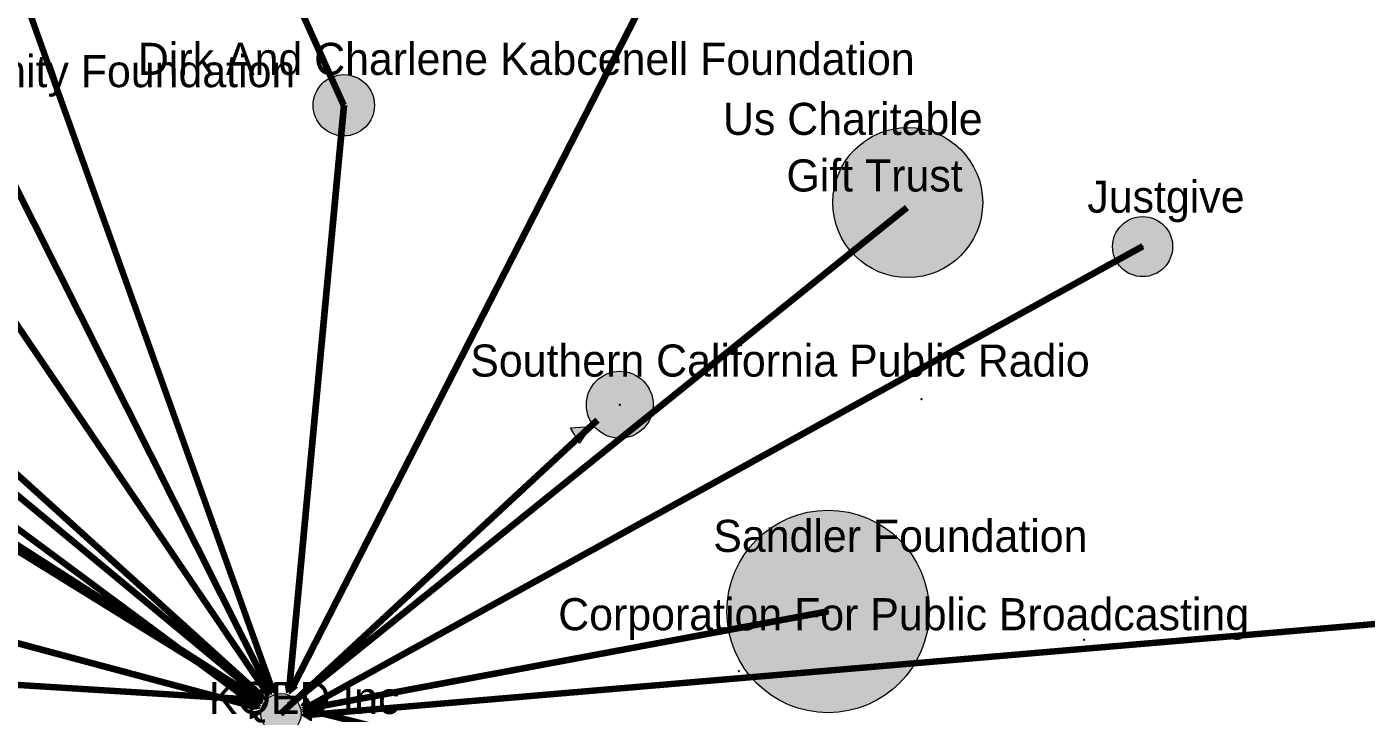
# Model space of a CAD drawing. Header units: millimetres. Extents: x -17.3 to 32.9, y -10.4 to 22.9.
# Drawn here: x 17.71 to 27.18, y 2.83 to 7.68 of the extents above; entities that cross this region are included whole.
import ezdxf

# ---------------------------------------------------------------- set-up
doc = ezdxf.new("R2010")
doc.units = ezdxf.units.MM
doc.header["$MEASUREMENT"] = 0
for name, color, linetype, true_color in [('links', 7, 'Continuous', 0x000000), ('node border', 7, 'Continuous', 0x000000), ('node centers', 7, 'Continuous', 0x000000), ('other_nodefills', 7, 'Continuous', 0x000000), ('SF_nodefills', 7, 'Continuous', 0x000000), ('text', 7, 'Continuous', 0x000000)]:
    doc.layers.add(name, color=color, linetype=linetype, true_color=true_color)

msp = doc.modelspace()

# ---------------------------------------------------------------- hatches: boundary and pattern name
at = {"layer": 'other_nodefills', "true_color": 0xb2b2b2}
for points in [[(20.166, 7.1241), (20.166, 7.1297), (20.1657, 7.1353), (20.1654, 7.1408), (20.1649, 7.1463), (20.1643, 7.1517), (20.1635, 7.1571), (20.1626, 7.1625), (20.1616, 7.1678), (20.1605, 7.173), (20.1592, 7.1783), (20.1578, 7.1834), (20.1563, 7.1885), (20.1546, 7.1936), (20.1529, 7.1986), (20.151, 7.2035), (20.149, 7.2084), (20.1469, 7.2133), (20.1446, 7.218), (20.1423, 7.2227), (20.1398, 7.2274), (20.1373, 7.2319), (20.1346, 7.2364), (20.1319, 7.2409), (20.129, 7.2452), (20.126, 7.2495), (20.1229, 7.2537), (20.1198, 7.2579), (20.1165, 7.2619), (20.1131, 7.2659), (20.1097, 7.2698), (20.1061, 7.2736), (20.1025, 7.2773), (20.0988, 7.2809), (20.095, 7.2845), (20.0911, 7.2879), (20.0871, 7.2913), (20.083, 7.2945), (20.0789, 7.2977), (20.0747, 7.3008), (20.0704, 7.3037), (20.066, 7.3066), (20.0616, 7.3094), (20.0571, 7.312), (20.0525, 7.3146), (20.0479, 7.317), (20.0432, 7.3194), (20.0384, 7.3216), (20.0336, 7.3237), (20.0287, 7.3257), (20.0237, 7.3276), (20.0187, 7.3294), (20.0137, 7.331), (20.0085, 7.3325), (20.0034, 7.3339), (19.9982, 7.3352), (19.9929, 7.3363), (19.9876, 7.3374), (19.9822, 7.3383), (19.9768, 7.339), (19.9714, 7.3396), (19.9659, 7.3401), (19.9604, 7.3405), (19.9548, 7.3407), (19.9492, 7.3407), (19.9436, 7.3407), (19.9381, 7.3405), (19.9325, 7.3401), (19.927, 7.3396), (19.9216, 7.339), (19.9162, 7.3383), (19.9108, 7.3374), (19.9055, 7.3363), (19.9002, 7.3352), (19.895, 7.3339), (19.8898, 7.3325), (19.8847, 7.331), (19.8796, 7.3294), (19.8746, 7.3276), (19.8696, 7.3257), (19.8648, 7.3237), (19.8599, 7.3216), (19.8551, 7.3194), (19.8504, 7.317), (19.8458, 7.3146), (19.8412, 7.312), (19.8367, 7.3094), (19.8323, 7.3066), (19.8279, 7.3037), (19.8236, 7.3008), (19.8194, 7.2977), (19.8153, 7.2945), (19.8112, 7.2913), (19.8073, 7.2879), (19.8034, 7.2845), (19.7996, 7.2809), (19.7959, 7.2773), (19.7922, 7.2736), (19.7887, 7.2698), (19.7852, 7.2659), (19.7819, 7.2619), (19.7786, 7.2579), (19.7754, 7.2537), (19.7724, 7.2495), (19.7694, 7.2452), (19.7665, 7.2409), (19.7638, 7.2364), (19.7611, 7.2319), (19.7586, 7.2274), (19.7561, 7.2227), (19.7538, 7.218), (19.7516, 7.2133), (19.7494, 7.2084), (19.7474, 7.2035), (19.7456, 7.1986), (19.7438, 7.1936), (19.7422, 7.1885), (19.7406, 7.1834), (19.7392, 7.1783), (19.738, 7.173), (19.7368, 7.1678), (19.7358, 7.1625), (19.7349, 7.1571), (19.7342, 7.1517), (19.7336, 7.1463), (19.7331, 7.1408), (19.7327, 7.1353), (19.7325, 7.1297), (19.7324, 7.1241), (19.7325, 7.1185), (19.7327, 7.113), (19.7331, 7.1074), (19.7336, 7.1019), (19.7342, 7.0965), (19.7349, 7.0911), (19.7358, 7.0857), (19.7368, 7.0804), (19.738, 7.0751), (19.7392, 7.0699), (19.7406, 7.0647), (19.7422, 7.0596), (19.7438, 7.0546), (19.7456, 7.0496), (19.7474, 7.0446), (19.7494, 7.0397), (19.7516, 7.0349), (19.7538, 7.0301), (19.7561, 7.0254), (19.7586, 7.0208), (19.7611, 7.0162), (19.7638, 7.0117), (19.7665, 7.0072), (19.7694, 7.0029), (19.7724, 6.9986), (19.7754, 6.9944), (19.7786, 6.9902), (19.7819, 6.9862), (19.7852, 6.9822), (19.7887, 6.9783), (19.7922, 6.9745), (19.7959, 6.9708), (19.7996, 6.9672), (19.8034, 6.9636), (19.8073, 6.9602), (19.8112, 6.9568), (19.8153, 6.9535), (19.8194, 6.9504), (19.8236, 6.9473), (19.8279, 6.9443), (19.8323, 6.9415), (19.8367, 6.9387), (19.8412, 6.936), (19.8458, 6.9335), (19.8504, 6.931), (19.8551, 6.9287), (19.8599, 6.9265), (19.8648, 6.9243), (19.8696, 6.9223), (19.8746, 6.9205), (19.8796, 6.9187), (19.8847, 6.9171), (19.8898, 6.9155), (19.895, 6.9141), (19.9002, 6.9129), (19.9055, 6.9117), (19.9108, 6.9107), (19.9162, 6.9098), (19.9216, 6.9091), (19.927, 6.9084), (19.9325, 6.908), (19.9381, 6.9076), (19.9436, 6.9074), (19.9492, 6.9073), (19.9548, 6.9074), (19.9604, 6.9076), (19.9659, 6.908), (19.9714, 6.9084), (19.9768, 6.9091), (19.9822, 6.9098), (19.9876, 6.9107), (19.9929, 6.9117), (19.9982, 6.9129), (20.0034, 6.9141), (20.0085, 6.9155), (20.0137, 6.9171), (20.0187, 6.9187), (20.0237, 6.9205), (20.0287, 6.9223), (20.0336, 6.9243), (20.0384, 6.9265), (20.0432, 6.9287), (20.0479, 6.931), (20.0525, 6.9335), (20.0571, 6.936), (20.0616, 6.9387), (20.066, 6.9415), (20.0704, 6.9443), (20.0747, 6.9473), (20.0789, 6.9504), (20.083, 6.9535), (20.0871, 6.9568), (20.0911, 6.9602), (20.095, 6.9636), (20.0988, 6.9672), (20.1025, 6.9708), (20.1061, 6.9745), (20.1097, 6.9783), (20.1131, 6.9822), (20.1165, 6.9862), (20.1198, 6.9902), (20.1229, 6.9944), (20.126, 6.9986), (20.129, 7.0029), (20.1319, 7.0072), (20.1346, 7.0117), (20.1373, 7.0162), (20.1398, 7.0208), (20.1423, 7.0254), (20.1446, 7.0301), (20.1469, 7.0349), (20.149, 7.0397), (20.151, 7.0446), (20.1529, 7.0496), (20.1546, 7.0546), (20.1563, 7.0596), (20.1578, 7.0647), (20.1592, 7.0699), (20.1605, 7.0751), (20.1616, 7.0804), (20.1626, 7.0857), (20.1635, 7.0911), (20.1643, 7.0965), (20.1649, 7.1019), (20.1654, 7.1074), (20.1657, 7.113), (20.166, 7.1185)], [(24.4673, 6.4367), (24.4671, 6.4503), (24.4666, 6.4639), (24.4658, 6.4774), (24.4646, 6.4908), (24.4631, 6.5041), (24.4612, 6.5174), (24.459, 6.5305), (24.4566, 6.5434), (24.4537, 6.5563), (24.4506, 6.5691), (24.4472, 6.5817), (24.4435, 6.5942), (24.4395, 6.6066), (24.4352, 6.6188), (24.4305, 6.6309), (24.4257, 6.6429), (24.4205, 6.6547), (24.415, 6.6664), (24.4093, 6.6779), (24.4033, 6.6892), (24.3971, 6.7004), (24.3906, 6.7114), (24.3838, 6.7222), (24.3768, 6.7329), (24.3695, 6.7434), (24.362, 6.7537), (24.3543, 6.7638), (24.3463, 6.7737), (24.3381, 6.7834), (24.3296, 6.7929), (24.3209, 6.8022), (24.3121, 6.8113), (24.303, 6.8202), (24.2937, 6.8288), (24.2841, 6.8373), (24.2744, 6.8455), (24.2645, 6.8535), (24.2544, 6.8612), (24.2441, 6.8687), (24.2336, 6.876), (24.223, 6.883), (24.2121, 6.8898), (24.2011, 6.8963), (24.1899, 6.9025), (24.1786, 6.9085), (24.1671, 6.9142), (24.1554, 6.9197), (24.1436, 6.9248), (24.1316, 6.9297), (24.1195, 6.9343), (24.1073, 6.9386), (24.0949, 6.9426), (24.0824, 6.9464), (24.0698, 6.9498), (24.057, 6.9529), (24.0441, 6.9557), (24.0312, 6.9582), (24.0181, 6.9603), (24.0048, 6.9622), (23.9915, 6.9637), (23.9781, 6.9649), (23.9646, 6.9658), (23.951, 6.9663), (23.9374, 6.9664), (23.9237, 6.9663), (23.9101, 6.9658), (23.8966, 6.9649), (23.8832, 6.9637), (23.8699, 6.9622), (23.8567, 6.9603), (23.8436, 6.9582), (23.8306, 6.9557), (23.8177, 6.9529), (23.8049, 6.9498), (23.7923, 6.9464), (23.7798, 6.9426), (23.7674, 6.9386), (23.7552, 6.9343), (23.743, 6.9297), (23.7311, 6.9248), (23.7193, 6.9197), (23.7076, 6.9142), (23.6961, 6.9085), (23.6847, 6.9025), (23.6736, 6.8963), (23.6625, 6.8898), (23.6517, 6.883), (23.641, 6.876), (23.6306, 6.8687), (23.6203, 6.8612), (23.6101, 6.8535), (23.6002, 6.8455), (23.5905, 6.8373), (23.581, 6.8288), (23.5717, 6.8202), (23.5626, 6.8113), (23.5537, 6.8022), (23.545, 6.7929), (23.5366, 6.7834), (23.5284, 6.7737), (23.5204, 6.7638), (23.5126, 6.7537), (23.5051, 6.7434), (23.4978, 6.7329), (23.4908, 6.7222), (23.484, 6.7114), (23.4775, 6.7004), (23.4713, 6.6892), (23.4653, 6.6779), (23.4596, 6.6664), (23.4541, 6.6547), (23.4489, 6.6429), (23.444, 6.6309), (23.4394, 6.6188), (23.4351, 6.6066), (23.4311, 6.5942), (23.4274, 6.5817), (23.424, 6.5691), (23.4208, 6.5563), (23.418, 6.5434), (23.4155, 6.5305), (23.4134, 6.5174), (23.4115, 6.5041), (23.41, 6.4908), (23.4088, 6.4774), (23.408, 6.4639), (23.4074, 6.4503), (23.4073, 6.4367), (23.4074, 6.423), (23.408, 6.4094), (23.4088, 6.3959), (23.41, 6.3825), (23.4115, 6.3691), (23.4134, 6.3559), (23.4155, 6.3428), (23.418, 6.3298), (23.4208, 6.3169), (23.424, 6.3042), (23.4274, 6.2915), (23.4311, 6.279), (23.4351, 6.2666), (23.4394, 6.2544), (23.444, 6.2423), (23.4489, 6.2303), (23.4541, 6.2185), (23.4596, 6.2069), (23.4653, 6.1953), (23.4713, 6.184), (23.4775, 6.1728), (23.484, 6.1618), (23.4908, 6.151), (23.4978, 6.1403), (23.5051, 6.1298), (23.5126, 6.1195), (23.5204, 6.1094), (23.5284, 6.0995), (23.5366, 6.0898), (23.545, 6.0803), (23.5537, 6.071), (23.5626, 6.0619), (23.5717, 6.053), (23.581, 6.0443), (23.5905, 6.0359), (23.6002, 6.0277), (23.6101, 6.0197), (23.6203, 6.012), (23.6306, 6.0044), (23.641, 5.9972), (23.6517, 5.9902), (23.6625, 5.9834), (23.6736, 5.9769), (23.6847, 5.9706), (23.6961, 5.9647), (23.7076, 5.9589), (23.7193, 5.9535), (23.7311, 5.9483), (23.743, 5.9435), (23.7552, 5.9389), (23.7674, 5.9345), (23.7798, 5.9305), (23.7923, 5.9268), (23.8049, 5.9234), (23.8177, 5.9203), (23.8306, 5.9175), (23.8436, 5.915), (23.8567, 5.9128), (23.8699, 5.911), (23.8832, 5.9094), (23.8966, 5.9083), (23.9101, 5.9074), (23.9237, 5.9069), (23.9374, 5.9067), (23.951, 5.9069), (23.9646, 5.9074), (23.9781, 5.9083), (23.9915, 5.9094), (24.0048, 5.911), (24.0181, 5.9128), (24.0312, 5.915), (24.0441, 5.9175), (24.057, 5.9203), (24.0698, 5.9234), (24.0824, 5.9268), (24.0949, 5.9305), (24.1073, 5.9345), (24.1195, 5.9389), (24.1316, 5.9435), (24.1436, 5.9483), (24.1554, 5.9535), (24.1671, 5.9589), (24.1786, 5.9647), (24.1899, 5.9706), (24.2011, 5.9769), (24.2121, 5.9834), (24.223, 5.9902), (24.2336, 5.9972), (24.2441, 6.0044), (24.2544, 6.012), (24.2645, 6.0197), (24.2744, 6.0277), (24.2841, 6.0359), (24.2937, 6.0443), (24.303, 6.053), (24.3121, 6.0619), (24.3209, 6.071), (24.3296, 6.0803), (24.3381, 6.0898), (24.3463, 6.0995), (24.3543, 6.1094), (24.362, 6.1195), (24.3695, 6.1298), (24.3768, 6.1403), (24.3838, 6.151), (24.3906, 6.1618), (24.3971, 6.1728), (24.4033, 6.184), (24.4093, 6.1953), (24.415, 6.2069), (24.4205, 6.2185), (24.4257, 6.2303), (24.4305, 6.2423), (24.4352, 6.2544), (24.4395, 6.2666), (24.4435, 6.279), (24.4472, 6.2915), (24.4506, 6.3042), (24.4537, 6.3169), (24.4566, 6.3298), (24.459, 6.3428), (24.4612, 6.3559), (24.4631, 6.3691), (24.4646, 6.3825), (24.4658, 6.3959), (24.4666, 6.4094), (24.4671, 6.423)], [(22.1378, 5.0077), (22.1377, 5.0138), (22.1375, 5.0199), (22.1371, 5.0259), (22.1366, 5.0319), (22.1359, 5.0379), (22.1351, 5.0438), (22.1341, 5.0497), (22.133, 5.0555), (22.1317, 5.0612), (22.1303, 5.0669), (22.1288, 5.0726), (22.1272, 5.0782), (22.1254, 5.0837), (22.1234, 5.0892), (22.1214, 5.0946), (22.1192, 5.0999), (22.1169, 5.1052), (22.1145, 5.1104), (22.1119, 5.1156), (22.1092, 5.1206), (22.1064, 5.1256), (22.1035, 5.1305), (22.1005, 5.1354), (22.0974, 5.1402), (22.0941, 5.1448), (22.0908, 5.1494), (22.0873, 5.154), (22.0837, 5.1584), (22.0801, 5.1627), (22.0763, 5.167), (22.0724, 5.1711), (22.0685, 5.1752), (22.0644, 5.1792), (22.0602, 5.183), (22.056, 5.1868), (22.0516, 5.1905), (22.0472, 5.194), (22.0427, 5.1975), (22.0381, 5.2009), (22.0334, 5.2041), (22.0286, 5.2072), (22.0238, 5.2103), (22.0189, 5.2132), (22.0139, 5.216), (22.0088, 5.2186), (22.0037, 5.2212), (21.9985, 5.2236), (21.9932, 5.2259), (21.9878, 5.2281), (21.9824, 5.2302), (21.977, 5.2321), (21.9714, 5.2339), (21.9658, 5.2356), (21.9602, 5.2371), (21.9545, 5.2385), (21.9487, 5.2397), (21.9429, 5.2408), (21.9371, 5.2418), (21.9312, 5.2426), (21.9252, 5.2433), (21.9192, 5.2438), (21.9132, 5.2442), (21.9071, 5.2445), (21.901, 5.2445), (21.8949, 5.2445), (21.8888, 5.2442), (21.8828, 5.2438), (21.8768, 5.2433), (21.8708, 5.2426), (21.8649, 5.2418), (21.8591, 5.2408), (21.8533, 5.2397), (21.8475, 5.2385), (21.8418, 5.2371), (21.8362, 5.2356), (21.8306, 5.2339), (21.8251, 5.2321), (21.8196, 5.2302), (21.8142, 5.2281), (21.8089, 5.2259), (21.8036, 5.2236), (21.7984, 5.2212), (21.7933, 5.2186), (21.7882, 5.216), (21.7832, 5.2132), (21.7783, 5.2103), (21.7734, 5.2072), (21.7687, 5.2041), (21.764, 5.2009), (21.7594, 5.1975), (21.7549, 5.194), (21.7505, 5.1905), (21.7461, 5.1868), (21.7419, 5.183), (21.7377, 5.1792), (21.7337, 5.1752), (21.7297, 5.1711), (21.7258, 5.167), (21.7221, 5.1627), (21.7184, 5.1584), (21.7148, 5.154), (21.7114, 5.1494), (21.708, 5.1448), (21.7048, 5.1402), (21.7017, 5.1354), (21.6986, 5.1305), (21.6957, 5.1256), (21.6929, 5.1206), (21.6903, 5.1156), (21.6877, 5.1104), (21.6853, 5.1052), (21.683, 5.0999), (21.6808, 5.0946), (21.6788, 5.0892), (21.6768, 5.0837), (21.675, 5.0782), (21.6734, 5.0726), (21.6718, 5.0669), (21.6705, 5.0612), (21.6692, 5.0555), (21.6681, 5.0497), (21.6671, 5.0438), (21.6663, 5.0379), (21.6656, 5.0319), (21.6651, 5.0259), (21.6647, 5.0199), (21.6645, 5.0138), (21.6644, 5.0077), (21.6645, 5.0016), (21.6647, 4.9955), (21.6651, 4.9895), (21.6656, 4.9835), (21.6663, 4.9776), (21.6671, 4.9717), (21.6681, 4.9658), (21.6692, 4.96), (21.6705, 4.9543), (21.6718, 4.9486), (21.6734, 4.9429), (21.675, 4.9373), (21.6768, 4.9318), (21.6788, 4.9263), (21.6808, 4.9209), (21.683, 4.9156), (21.6853, 4.9103), (21.6877, 4.9051), (21.6903, 4.9), (21.6929, 4.8949), (21.6957, 4.89), (21.6986, 4.885), (21.7017, 4.8802), (21.7048, 4.8754), (21.708, 4.8708), (21.7114, 4.8662), (21.7148, 4.8617), (21.7184, 4.8573), (21.7221, 4.8529), (21.7258, 4.8487), (21.7297, 4.8445), (21.7337, 4.8405), (21.7377, 4.8365), (21.7419, 4.8327), (21.7461, 4.8289), (21.7505, 4.8252), (21.7549, 4.8217), (21.7594, 4.8182), (21.764, 4.8149), (21.7687, 4.8116), (21.7734, 4.8085), (21.7783, 4.8055), (21.7832, 4.8026), (21.7882, 4.7998), (21.7933, 4.7971), (21.7984, 4.7946), (21.8036, 4.7922), (21.8089, 4.7899), (21.8142, 4.7877), (21.8196, 4.7856), (21.8251, 4.7837), (21.8306, 4.7819), (21.8362, 4.7803), (21.8418, 4.7787), (21.8475, 4.7774), (21.8533, 4.7761), (21.8591, 4.775), (21.8649, 4.774), (21.8708, 4.7732), (21.8768, 4.7725), (21.8828, 4.772), (21.8888, 4.7716), (21.8949, 4.7714), (21.901, 4.7713), (21.9071, 4.7714), (21.9132, 4.7716), (21.9192, 4.772), (21.9252, 4.7725), (21.9312, 4.7732), (21.9371, 4.774), (21.9429, 4.775), (21.9487, 4.7761), (21.9545, 4.7774), (21.9602, 4.7787), (21.9658, 4.7803), (21.9714, 4.7819), (21.977, 4.7837), (21.9824, 4.7856), (21.9878, 4.7877), (21.9932, 4.7899), (21.9985, 4.7922), (22.0037, 4.7946), (22.0088, 4.7971), (22.0139, 4.7998), (22.0189, 4.8026), (22.0238, 4.8055), (22.0286, 4.8085), (22.0334, 4.8116), (22.0381, 4.8149), (22.0427, 4.8182), (22.0472, 4.8217), (22.0516, 4.8252), (22.056, 4.8289), (22.0602, 4.8327), (22.0644, 4.8365), (22.0685, 4.8405), (22.0724, 4.8445), (22.0763, 4.8487), (22.0801, 4.8529), (22.0837, 4.8573), (22.0873, 4.8617), (22.0908, 4.8662), (22.0941, 4.8708), (22.0974, 4.8754), (22.1005, 4.8802), (22.1035, 4.885), (22.1064, 4.89), (22.1092, 4.8949), (22.1119, 4.9), (22.1145, 4.9051), (22.1169, 4.9103), (22.1192, 4.9156), (22.1214, 4.9209), (22.1234, 4.9263), (22.1254, 4.9318), (22.1272, 4.9373), (22.1288, 4.9429), (22.1303, 4.9486), (22.1317, 4.9543), (22.133, 4.96), (22.1341, 4.9658), (22.1351, 4.9717), (22.1359, 4.9776), (22.1366, 4.9835), (22.1371, 4.9895), (22.1375, 4.9955), (22.1377, 5.0016)]]:
    msp.add_hatch(color=253, dxfattribs=at).paths.add_polyline_path(points, flags=0)
at = {"layer": 'other_nodefills', "true_color": 0xb2b2b2, "extrusion": (0, 0, -1)}
for points in [[(-21.6929, 4.8539), (-21.6162, 4.7357), (-21.5524, 4.8442)], [(-19.436, 2.9618), (-19.3795, 3.0038), (-19.4357, 3.0322)], [(-19.4532, 2.9691), (-19.4023, 3.0178), (-19.4616, 3.039)], [(-19.5474, 2.9721), (-19.5349, 3.0414), (-19.5953, 3.0238)], [(-19.5658, 2.9654), (-19.562, 3.0357), (-19.6197, 3.0107)], [(-19.369, 2.8954), (-19.2986, 2.8963), (-19.3275, 2.9522)], [(-19.3748, 2.9056), (-19.3047, 2.9119), (-19.3378, 2.9655)], [(-19.376, 2.9075), (-19.306, 2.9149), (-19.3399, 2.968)], [(-19.387, 2.9227), (-19.3184, 2.9386), (-19.3585, 2.9871)], [(-19.3914, 2.9278), (-19.3236, 2.9467), (-19.3659, 2.9934)], [(-19.4189, 2.9517), (-19.3574, 2.986), (-19.4095, 3.0215)], [(-19.357, 2.8647), (-19.2882, 2.8506), (-19.3044, 2.9114)], [(-19.3519, 2.8225), (-19.2896, 2.7899), (-19.2884, 2.8528)], [(-19.362, 2.8797), (-19.2919, 2.8728), (-19.3143, 2.9315)], [(-19.6468, 2.8821), (-19.6935, 2.9348), (-19.7169, 2.8764)], [(-19.6521, 2.8665), (-19.7042, 2.9138), (-19.7213, 2.8532)], [(-19.6551, 2.8532), (-19.7112, 2.8958), (-19.7228, 2.834)], [(-19.6571, 2.8393), (-19.7169, 2.8766), (-19.7227, 2.8138)], [(-19.6577, 2.8197), (-19.7217, 2.8488), (-19.7195, 2.7859)], [(-19.6573, 2.8124), (-19.7226, 2.8385), (-19.7174, 2.7757)]]:
    msp.add_hatch(color=253, dxfattribs=at).paths.add_polyline_path(points, flags=0)
at = {"layer": 'SF_nodefills', "true_color": 0xff8b00}
for points in [[(25.8106, 6.1253), (25.8105, 6.1308), (25.8103, 6.1362), (25.81, 6.1416), (25.8095, 6.147), (25.8089, 6.1524), (25.8081, 6.1577), (25.8073, 6.1629), (25.8063, 6.1681), (25.8052, 6.1733), (25.8039, 6.1784), (25.8025, 6.1835), (25.801, 6.1885), (25.7994, 6.1935), (25.7977, 6.1984), (25.7959, 6.2033), (25.7939, 6.208), (25.7918, 6.2128), (25.7897, 6.2175), (25.7874, 6.2221), (25.785, 6.2266), (25.7825, 6.2311), (25.7798, 6.2355), (25.7771, 6.2399), (25.7743, 6.2442), (25.7714, 6.2484), (25.7684, 6.2525), (25.7653, 6.2565), (25.7621, 6.2605), (25.7588, 6.2644), (25.7554, 6.2682), (25.752, 6.272), (25.7484, 6.2756), (25.7447, 6.2792), (25.741, 6.2826), (25.7372, 6.286), (25.7333, 6.2893), (25.7293, 6.2925), (25.7253, 6.2956), (25.7212, 6.2986), (25.717, 6.3016), (25.7127, 6.3044), (25.7083, 6.3071), (25.7039, 6.3097), (25.6994, 6.3122), (25.6949, 6.3146), (25.6903, 6.3169), (25.6856, 6.3191), (25.6809, 6.3211), (25.6761, 6.3231), (25.6712, 6.3249), (25.6663, 6.3267), (25.6614, 6.3283), (25.6563, 6.3298), (25.6513, 6.3311), (25.6462, 6.3324), (25.641, 6.3335), (25.6358, 6.3345), (25.6305, 6.3354), (25.6252, 6.3361), (25.6199, 6.3367), (25.6145, 6.3372), (25.6091, 6.3375), (25.6037, 6.3378), (25.5982, 6.3378), (25.5927, 6.3378), (25.5873, 6.3375), (25.5819, 6.3372), (25.5765, 6.3367), (25.5712, 6.3361), (25.5659, 6.3354), (25.5606, 6.3345), (25.5554, 6.3335), (25.5503, 6.3324), (25.5452, 6.3311), (25.5401, 6.3298), (25.5351, 6.3283), (25.5301, 6.3267), (25.5252, 6.3249), (25.5204, 6.3231), (25.5156, 6.3211), (25.5109, 6.3191), (25.5062, 6.3169), (25.5016, 6.3146), (25.497, 6.3122), (25.4926, 6.3097), (25.4881, 6.3071), (25.4838, 6.3044), (25.4795, 6.3016), (25.4753, 6.2986), (25.4712, 6.2956), (25.4672, 6.2925), (25.4632, 6.2893), (25.4593, 6.286), (25.4555, 6.2826), (25.4518, 6.2792), (25.4481, 6.2756), (25.4446, 6.272), (25.4411, 6.2682), (25.4377, 6.2644), (25.4344, 6.2605), (25.4312, 6.2565), (25.4281, 6.2525), (25.4251, 6.2484), (25.4222, 6.2442), (25.4194, 6.2399), (25.4167, 6.2355), (25.4141, 6.2311), (25.4116, 6.2266), (25.4092, 6.2221), (25.4069, 6.2175), (25.4047, 6.2128), (25.4026, 6.208), (25.4007, 6.2033), (25.3988, 6.1984), (25.3971, 6.1935), (25.3955, 6.1885), (25.394, 6.1835), (25.3926, 6.1784), (25.3914, 6.1733), (25.3903, 6.1681), (25.3893, 6.1629), (25.3884, 6.1577), (25.3877, 6.1524), (25.387, 6.147), (25.3866, 6.1416), (25.3862, 6.1362), (25.386, 6.1308), (25.3859, 6.1253), (25.386, 6.1198), (25.3862, 6.1144), (25.3866, 6.109), (25.387, 6.1036), (25.3877, 6.0983), (25.3884, 6.093), (25.3893, 6.0877), (25.3903, 6.0825), (25.3914, 6.0774), (25.3926, 6.0723), (25.394, 6.0672), (25.3955, 6.0622), (25.3971, 6.0573), (25.3988, 6.0524), (25.4007, 6.0475), (25.4026, 6.0428), (25.4047, 6.038), (25.4069, 6.0334), (25.4092, 6.0288), (25.4116, 6.0242), (25.4141, 6.0197), (25.4167, 6.0153), (25.4194, 6.011), (25.4222, 6.0067), (25.4251, 6.0025), (25.4281, 5.9984), (25.4312, 5.9944), (25.4344, 5.9904), (25.4377, 5.9865), (25.4411, 5.9827), (25.4446, 5.979), (25.4481, 5.9753), (25.4518, 5.9718), (25.4555, 5.9683), (25.4593, 5.9649), (25.4632, 5.9616), (25.4672, 5.9584), (25.4712, 5.9553), (25.4753, 5.9523), (25.4795, 5.9494), (25.4838, 5.9466), (25.4881, 5.9439), (25.4926, 5.9413), (25.497, 5.9388), (25.5016, 5.9364), (25.5062, 5.9341), (25.5109, 5.9319), (25.5156, 5.9299), (25.5204, 5.9279), (25.5252, 5.9261), (25.5301, 5.9243), (25.5351, 5.9227), (25.5401, 5.9212), (25.5452, 5.9199), (25.5503, 5.9186), (25.5554, 5.9175), (25.5606, 5.9165), (25.5659, 5.9156), (25.5712, 5.9149), (25.5765, 5.9143), (25.5819, 5.9138), (25.5873, 5.9135), (25.5927, 5.9133), (25.5982, 5.9132), (25.6037, 5.9133), (25.6091, 5.9135), (25.6145, 5.9138), (25.6199, 5.9143), (25.6252, 5.9149), (25.6305, 5.9156), (25.6358, 5.9165), (25.641, 5.9175), (25.6462, 5.9186), (25.6513, 5.9199), (25.6563, 5.9212), (25.6614, 5.9227), (25.6663, 5.9243), (25.6712, 5.9261), (25.6761, 5.9279), (25.6809, 5.9299), (25.6856, 5.9319), (25.6903, 5.9341), (25.6949, 5.9364), (25.6994, 5.9388), (25.7039, 5.9413), (25.7083, 5.9439), (25.7127, 5.9466), (25.717, 5.9494), (25.7212, 5.9523), (25.7253, 5.9553), (25.7293, 5.9584), (25.7333, 5.9616), (25.7372, 5.9649), (25.741, 5.9683), (25.7447, 5.9718), (25.7484, 5.9753), (25.752, 5.979), (25.7554, 5.9827), (25.7588, 5.9865), (25.7621, 5.9904), (25.7653, 5.9944), (25.7684, 5.9984), (25.7714, 6.0025), (25.7743, 6.0067), (25.7771, 6.011), (25.7798, 6.0153), (25.7825, 6.0197), (25.785, 6.0242), (25.7874, 6.0288), (25.7897, 6.0334), (25.7918, 6.038), (25.7939, 6.0428), (25.7959, 6.0475), (25.7977, 6.0524), (25.7994, 6.0573), (25.801, 6.0622), (25.8025, 6.0672), (25.8039, 6.0723), (25.8052, 6.0774), (25.8063, 6.0825), (25.8073, 6.0877), (25.8081, 6.093), (25.8089, 6.0983), (25.8095, 6.1036), (25.81, 6.109), (25.8103, 6.1144), (25.8105, 6.1198)], [(24.0891, 3.5478), (24.0888, 3.5663), (24.0881, 3.5847), (24.087, 3.6029), (24.0854, 3.621), (24.0833, 3.639), (24.0808, 3.6568), (24.0779, 3.6745), (24.0745, 3.6921), (24.0707, 3.7094), (24.0665, 3.7267), (24.0619, 3.7437), (24.0569, 3.7606), (24.0515, 3.7774), (24.0456, 3.7939), (24.0394, 3.8102), (24.0328, 3.8264), (24.0259, 3.8423), (24.0185, 3.8581), (24.0108, 3.8736), (24.0027, 3.8889), (23.9943, 3.904), (23.9855, 3.9189), (23.9763, 3.9335), (23.9669, 3.9479), (23.9571, 3.9621), (23.9469, 3.976), (23.9365, 3.9896), (23.9257, 4.003), (23.9146, 4.0161), (23.9032, 4.029), (23.8915, 4.0416), (23.8795, 4.0538), (23.8672, 4.0658), (23.8546, 4.0775), (23.8418, 4.0889), (23.8287, 4.1), (23.8153, 4.1108), (23.8016, 4.1213), (23.7877, 4.1314), (23.7736, 4.1412), (23.7592, 4.1507), (23.7446, 4.1598), (23.7297, 4.1686), (23.7146, 4.177), (23.6993, 4.1851), (23.6837, 4.1928), (23.668, 4.2002), (23.652, 4.2072), (23.6359, 4.2138), (23.6195, 4.22), (23.603, 4.2258), (23.5863, 4.2312), (23.5694, 4.2363), (23.5523, 4.2409), (23.5351, 4.2451), (23.5177, 4.2489), (23.5002, 4.2522), (23.4825, 4.2552), (23.4646, 4.2577), (23.4467, 4.2597), (23.4285, 4.2613), (23.4103, 4.2625), (23.392, 4.2632), (23.3735, 4.2634), (23.355, 4.2632), (23.3367, 4.2625), (23.3184, 4.2613), (23.3003, 4.2597), (23.2823, 4.2577), (23.2645, 4.2552), (23.2468, 4.2522), (23.2293, 4.2489), (23.2119, 4.2451), (23.1947, 4.2409), (23.1776, 4.2363), (23.1607, 4.2312), (23.144, 4.2258), (23.1275, 4.22), (23.1111, 4.2138), (23.095, 4.2072), (23.079, 4.2002), (23.0633, 4.1928), (23.0477, 4.1851), (23.0324, 4.177), (23.0173, 4.1686), (23.0025, 4.1598), (22.9878, 4.1507), (22.9734, 4.1412), (22.9593, 4.1314), (22.9454, 4.1213), (22.9317, 4.1108), (22.9183, 4.1), (22.9052, 4.0889), (22.8924, 4.0775), (22.8798, 4.0658), (22.8675, 4.0538), (22.8555, 4.0416), (22.8438, 4.029), (22.8325, 4.0161), (22.8214, 4.003), (22.8106, 3.9896), (22.8001, 3.976), (22.79, 3.9621), (22.7802, 3.9479), (22.7707, 3.9335), (22.7616, 3.9189), (22.7528, 3.904), (22.7443, 3.8889), (22.7363, 3.8736), (22.7285, 3.8581), (22.7212, 3.8423), (22.7142, 3.8264), (22.7076, 3.8102), (22.7014, 3.7939), (22.6956, 3.7774), (22.6902, 3.7606), (22.6851, 3.7437), (22.6805, 3.7267), (22.6763, 3.7094), (22.6725, 3.6921), (22.6692, 3.6745), (22.6662, 3.6568), (22.6637, 3.639), (22.6617, 3.621), (22.6601, 3.6029), (22.6589, 3.5847), (22.6582, 3.5663), (22.658, 3.5478), (22.6582, 3.5294), (22.6589, 3.511), (22.6601, 3.4928), (22.6617, 3.4747), (22.6637, 3.4567), (22.6662, 3.4388), (22.6692, 3.4211), (22.6725, 3.4036), (22.6763, 3.3862), (22.6805, 3.369), (22.6851, 3.3519), (22.6902, 3.335), (22.6956, 3.3183), (22.7014, 3.3018), (22.7076, 3.2854), (22.7142, 3.2693), (22.7212, 3.2533), (22.7285, 3.2376), (22.7363, 3.222), (22.7443, 3.2067), (22.7528, 3.1916), (22.7616, 3.1767), (22.7707, 3.1621), (22.7802, 3.1477), (22.79, 3.1336), (22.8001, 3.1197), (22.8106, 3.106), (22.8214, 3.0926), (22.8325, 3.0795), (22.8438, 3.0667), (22.8555, 3.0541), (22.8675, 3.0418), (22.8798, 3.0298), (22.8924, 3.0181), (22.9052, 3.0067), (22.9183, 2.9956), (22.9317, 2.9849), (22.9454, 2.9744), (22.9593, 2.9643), (22.9734, 2.9544), (22.9878, 2.945), (23.0025, 2.9358), (23.0173, 2.927), (23.0324, 2.9186), (23.0477, 2.9105), (23.0633, 2.9028), (23.079, 2.8955), (23.095, 2.8885), (23.1111, 2.8819), (23.1275, 2.8757), (23.144, 2.8698), (23.1607, 2.8644), (23.1776, 2.8594), (23.1947, 2.8548), (23.2119, 2.8506), (23.2293, 2.8468), (23.2468, 2.8434), (23.2645, 2.8405), (23.2823, 2.838), (23.3003, 2.8359), (23.3184, 2.8343), (23.3367, 2.8332), (23.355, 2.8325), (23.3735, 2.8322), (23.392, 2.8325), (23.4103, 2.8332), (23.4285, 2.8343), (23.4467, 2.8359), (23.4646, 2.838), (23.4825, 2.8405), (23.5002, 2.8434), (23.5177, 2.8468), (23.5351, 2.8506), (23.5523, 2.8548), (23.5694, 2.8594), (23.5863, 2.8644), (23.603, 2.8698), (23.6195, 2.8757), (23.6359, 2.8819), (23.652, 2.8885), (23.668, 2.8955), (23.6837, 2.9028), (23.6993, 2.9105), (23.7146, 2.9186), (23.7297, 2.927), (23.7446, 2.9358), (23.7592, 2.945), (23.7736, 2.9544), (23.7877, 2.9643), (23.8016, 2.9744), (23.8153, 2.9849), (23.8287, 2.9956), (23.8418, 3.0067), (23.8546, 3.0181), (23.8672, 3.0298), (23.8795, 3.0418), (23.8915, 3.0541), (23.9032, 3.0667), (23.9146, 3.0795), (23.9257, 3.0926), (23.9365, 3.106), (23.9469, 3.1197), (23.9571, 3.1336), (23.9669, 3.1477), (23.9763, 3.1621), (23.9855, 3.1767), (23.9943, 3.1916), (24.0027, 3.2067), (24.0108, 3.222), (24.0185, 3.2376), (24.0259, 3.2533), (24.0328, 3.2693), (24.0394, 3.2854), (24.0456, 3.3018), (24.0515, 3.3183), (24.0569, 3.335), (24.0619, 3.3519), (24.0665, 3.369), (24.0707, 3.3862), (24.0745, 3.4036), (24.0779, 3.4211), (24.0808, 3.4388), (24.0833, 3.4567), (24.0854, 3.4747), (24.087, 3.4928), (24.0881, 3.511), (24.0888, 3.5294)], [(19.6473, 2.8252), (19.6472, 2.8289), (19.6471, 2.8326), (19.6469, 2.8362), (19.6465, 2.8398), (19.6461, 2.8434), (19.6456, 2.8469), (19.6451, 2.8504), (19.6444, 2.8539), (19.6436, 2.8574), (19.6428, 2.8608), (19.6419, 2.8642), (19.6409, 2.8676), (19.6398, 2.8709), (19.6386, 2.8742), (19.6374, 2.8774), (19.6361, 2.8807), (19.6347, 2.8838), (19.6332, 2.887), (19.6317, 2.8901), (19.6301, 2.8931), (19.6284, 2.8961), (19.6267, 2.8991), (19.6249, 2.902), (19.623, 2.9048), (19.621, 2.9077), (19.619, 2.9104), (19.6169, 2.9131), (19.6148, 2.9158), (19.6126, 2.9184), (19.6103, 2.921), (19.608, 2.9235), (19.6056, 2.9259), (19.6031, 2.9283), (19.6006, 2.9306), (19.5981, 2.9329), (19.5955, 2.9351), (19.5928, 2.9373), (19.5901, 2.9393), (19.5873, 2.9414), (19.5845, 2.9433), (19.5816, 2.9452), (19.5787, 2.947), (19.5758, 2.9488), (19.5728, 2.9504), (19.5697, 2.952), (19.5666, 2.9536), (19.5635, 2.955), (19.5603, 2.9564), (19.5571, 2.9577), (19.5538, 2.959), (19.5505, 2.9601), (19.5472, 2.9612), (19.5438, 2.9622), (19.5405, 2.9631), (19.537, 2.964), (19.5336, 2.9647), (19.5301, 2.9654), (19.5265, 2.966), (19.523, 2.9665), (19.5194, 2.9669), (19.5158, 2.9672), (19.5122, 2.9674), (19.5085, 2.9676), (19.5048, 2.9676), (19.5012, 2.9676), (19.4975, 2.9674), (19.4939, 2.9672), (19.4903, 2.9669), (19.4867, 2.9665), (19.4831, 2.966), (19.4796, 2.9654), (19.4761, 2.9647), (19.4727, 2.964), (19.4693, 2.9631), (19.4659, 2.9622), (19.4625, 2.9612), (19.4592, 2.9601), (19.4559, 2.959), (19.4526, 2.9577), (19.4494, 2.9564), (19.4462, 2.955), (19.4431, 2.9536), (19.44, 2.952), (19.437, 2.9504), (19.434, 2.9488), (19.431, 2.947), (19.4281, 2.9452), (19.4252, 2.9433), (19.4224, 2.9414), (19.4196, 2.9393), (19.4169, 2.9373), (19.4143, 2.9351), (19.4116, 2.9329), (19.4091, 2.9306), (19.4066, 2.9283), (19.4041, 2.9259), (19.4018, 2.9235), (19.3994, 2.921), (19.3972, 2.9184), (19.3949, 2.9158), (19.3928, 2.9131), (19.3907, 2.9104), (19.3887, 2.9077), (19.3867, 2.9048), (19.3849, 2.902), (19.383, 2.8991), (19.3813, 2.8961), (19.3796, 2.8931), (19.378, 2.8901), (19.3765, 2.887), (19.375, 2.8838), (19.3736, 2.8807), (19.3723, 2.8774), (19.3711, 2.8742), (19.3699, 2.8709), (19.3688, 2.8676), (19.3678, 2.8642), (19.3669, 2.8608), (19.3661, 2.8574), (19.3653, 2.8539), (19.3646, 2.8504), (19.3641, 2.8469), (19.3636, 2.8434), (19.3631, 2.8398), (19.3628, 2.8362), (19.3626, 2.8326), (19.3625, 2.8289), (19.3624, 2.8252), (19.3625, 2.8216), (19.3626, 2.8179), (19.3628, 2.8143), (19.3631, 2.8107), (19.3636, 2.8071), (19.3641, 2.8036), (19.3646, 2.8), (19.3653, 2.7965), (19.3661, 2.7931), (19.3669, 2.7896), (19.3678, 2.7862), (19.3688, 2.7829), (19.3699, 2.7796), (19.3711, 2.7763), (19.3723, 2.773), (19.3736, 2.7698), (19.375, 2.7666), (19.3765, 2.7635), (19.378, 2.7604), (19.3796, 2.7573), (19.3813, 2.7543), (19.383, 2.7514), (19.3849, 2.7485), (19.3867, 2.7456), (19.3887, 2.7428), (19.3907, 2.74), (19.3928, 2.7373), (19.3949, 2.7346), (19.3972, 2.732), (19.3994, 2.7295), (19.4018, 2.727), (19.4041, 2.7245), (19.4066, 2.7221), (19.4091, 2.7198), (19.4116, 2.7175), (19.4143, 2.7153), (19.4169, 2.7132), (19.4196, 2.7111), (19.4224, 2.7091), (19.4252, 2.7071), (19.4281, 2.7053), (19.431, 2.7034), (19.434, 2.7017), (19.437, 2.7), (19.44, 2.6984), (19.4431, 2.6969), (19.4462, 2.6954), (19.4494, 2.694), (19.4526, 2.6927), (19.4559, 2.6915), (19.4592, 2.6903), (19.4625, 2.6892), (19.4659, 2.6882), (19.4693, 2.6873), (19.4727, 2.6865), (19.4761, 2.6857), (19.4796, 2.6851), (19.4831, 2.6845), (19.4867, 2.684), (19.4903, 2.6836), (19.4939, 2.6832), (19.4975, 2.683), (19.5012, 2.6829), (19.5048, 2.6828), (19.5085, 2.6829), (19.5122, 2.683), (19.5158, 2.6832), (19.5194, 2.6836), (19.523, 2.684), (19.5265, 2.6845), (19.5301, 2.6851), (19.5336, 2.6857), (19.537, 2.6865), (19.5405, 2.6873), (19.5438, 2.6882), (19.5472, 2.6892), (19.5505, 2.6903), (19.5538, 2.6915), (19.5571, 2.6927), (19.5603, 2.694), (19.5635, 2.6954), (19.5666, 2.6969), (19.5697, 2.6984), (19.5728, 2.7), (19.5758, 2.7017), (19.5787, 2.7034), (19.5816, 2.7053), (19.5845, 2.7071), (19.5873, 2.7091), (19.5901, 2.7111), (19.5928, 2.7132), (19.5955, 2.7153), (19.5981, 2.7175), (19.6006, 2.7198), (19.6031, 2.7221), (19.6056, 2.7245), (19.608, 2.727), (19.6103, 2.7295), (19.6126, 2.732), (19.6148, 2.7346), (19.6169, 2.7373), (19.619, 2.74), (19.621, 2.7428), (19.623, 2.7456), (19.6249, 2.7485), (19.6267, 2.7514), (19.6284, 2.7543), (19.6301, 2.7573), (19.6317, 2.7604), (19.6332, 2.7635), (19.6347, 2.7666), (19.6361, 2.7698), (19.6374, 2.773), (19.6386, 2.7763), (19.6398, 2.7796), (19.6409, 2.7829), (19.6419, 2.7862), (19.6428, 2.7896), (19.6436, 2.7931), (19.6444, 2.7965), (19.6451, 2.8), (19.6456, 2.8036), (19.6461, 2.8071), (19.6465, 2.8107), (19.6469, 2.8143), (19.6471, 2.8179), (19.6472, 2.8216)]]:
    msp.add_hatch(color=30, dxfattribs=at).paths.add_polyline_path(points, flags=0)

# ---------------------------------------------------------------- linework, layer by layer
at = {"layer": 'links', "color": 18, "lineweight": 140, "true_color": 0x000000}
for p, q in [((16.5052, 11.1846), (19.4319, 3.0284)), ((19.9492, 7.1241), (18.7151, 9.8675)), ((9.4632, 9.2363), (19.3229, 2.9415)), ((11.7241, 9.2627), (19.3385, 2.9628)), ((16.7611, 8.2647), (19.4077, 3.018)), ((22.1514, 8.0207), (19.5909, 3.0232)), ((14.2447, 7.584), (19.3448, 2.9701)), ((11.913, 7.5183), (19.3212, 2.9388)), ((19.9492, 7.1241), (19.565, 3.0325)), ((16.7252, 6.9119), (19.3834, 3.0038)), ((23.9317, 6.3988), (19.562, 2.8836)), ((25.5982, 6.1254), (19.7128, 2.8836)), ((8.5484, 5.7528), (19.2963, 2.881)), ((15.471, 5.7403), (19.3031, 2.9022)), ((19.5048, 2.8252), (21.7427, 4.899)), ((30.1385, 3.7035), (19.7206, 2.8174)), ((23.3735, 3.5478), (19.7171, 2.8649)), ((14.1812, 3.2448), (19.313, 2.9243)), ((29.101, 0.4722), (19.7198, 2.8452))]:
    msp.add_line(p, q, dxfattribs=at)
at = {"layer": 'node border', "color": 7, "lineweight": 5, "true_color": 0xffffff}
for centre, radius in [((19.9492, 7.124), 0.2168), ((23.9373, 6.4364), 0.53), ((25.5983, 6.1255), 0.2123), ((21.9011, 5.0078), 0.2367), ((23.3735, 3.5479), 0.7155), ((19.5048, 2.8252), 0.1424)]:
    msp.add_circle(centre, radius, dxfattribs=at)
at = {"layer": 'node centers'}
for p in [(19.9492, 7.124), (25.5983, 6.1255), (24.0343, 5.0467), (21.9011, 5.0079), (23.3735, 3.5478), (25.1854, 3.3464), (22.7427, 3.1255)]:
    msp.add_point(p, dxfattribs=at)
at = {"layer": 'other_nodefills', "lineweight": 0}
for points in [[(21.6929, 4.8539), (21.6162, 4.7357), (21.5524, 4.8442)], [(19.436, 2.9618), (19.3795, 3.0038), (19.4357, 3.0322)], [(19.4532, 2.9691), (19.4023, 3.0178), (19.4616, 3.039)], [(19.5474, 2.9721), (19.5349, 3.0414), (19.5953, 3.0238)], [(19.5658, 2.9654), (19.562, 3.0357), (19.6197, 3.0107)], [(19.369, 2.8954), (19.2986, 2.8963), (19.3275, 2.9522)], [(19.3748, 2.9056), (19.3047, 2.9119), (19.3378, 2.9655)], [(19.376, 2.9075), (19.306, 2.9149), (19.3399, 2.968)], [(19.387, 2.9227), (19.3184, 2.9386), (19.3585, 2.9871)], [(19.3914, 2.9278), (19.3236, 2.9467), (19.3659, 2.9934)], [(19.4189, 2.9517), (19.3574, 2.986), (19.4095, 3.0215)], [(19.357, 2.8647), (19.2882, 2.8506), (19.3044, 2.9114)], [(19.3519, 2.8225), (19.2896, 2.7899), (19.2884, 2.8528)], [(19.362, 2.8797), (19.2919, 2.8728), (19.3143, 2.9315)], [(19.6468, 2.8821), (19.6935, 2.9348), (19.7169, 2.8764)], [(19.6521, 2.8665), (19.7042, 2.9138), (19.7213, 2.8532)], [(19.6551, 2.8532), (19.7112, 2.8958), (19.7228, 2.834)], [(19.6571, 2.8393), (19.7169, 2.8766), (19.7227, 2.8138)], [(19.6577, 2.8197), (19.7217, 2.8488), (19.7195, 2.7859)], [(19.6573, 2.8124), (19.7226, 2.8385), (19.7174, 2.7757)]]:
    msp.add_lwpolyline(points, close=True, dxfattribs=at)
for centre, radius in [((19.9492, 7.124), 0.2168), ((23.9373, 6.4364), 0.53), ((21.9011, 5.0078), 0.2367)]:
    msp.add_circle(centre, radius, dxfattribs=at)
at = {"layer": 'SF_nodefills', "lineweight": 0}
for centre, radius in [((25.5983, 6.1255), 0.2123), ((23.3735, 3.5479), 0.7155), ((19.5048, 2.8252), 0.1424)]:
    msp.add_circle(centre, radius, dxfattribs=at)

# ---------------------------------------------------------------- texts
at = {"layer": 'text', "color": 254, "true_color": 0xe6e7e8, "char_height": 0.226667, "attachment_point": 7, "line_spacing_factor": 0.963855}
for s, insert, width in [('\\fCentury Gothic;Marin Community Foundation', (15.6302, 7.1837), 4.708817), ('\\fCentury Gothic;Dirk And Charlene Kabcenell Foundation', (18.4931, 7.3357), 6.390538), ('\\fCentury Gothic;Us Charitable', (22.6304, 6.9118), 2.211097), ('\\fCentury Gothic;Gift Trust', (23.0795, 6.5118), 1.472602), ('\\fCentury Gothic;Justgive', (25.2073, 6.2966), 1.419957), ('\\fCentury Gothic;Southern California Public Radio', (20.8435, 5.2039), 5.065634), ('\\fCentury Gothic;Sandler Foundation', (22.5621, 3.9652), 3.155785), ('\\fCentury Gothic;Corporation For Public Broadcasting', (21.4655, 3.3465), 5.672516), ('\\fCentury Gothic;KQED Inc', (18.995, 2.7607), 1.593978)]:
    msp.add_mtext(s, dxfattribs=dict(at, insert=insert, width=width))

doc.saveas('drawing.dxf')
